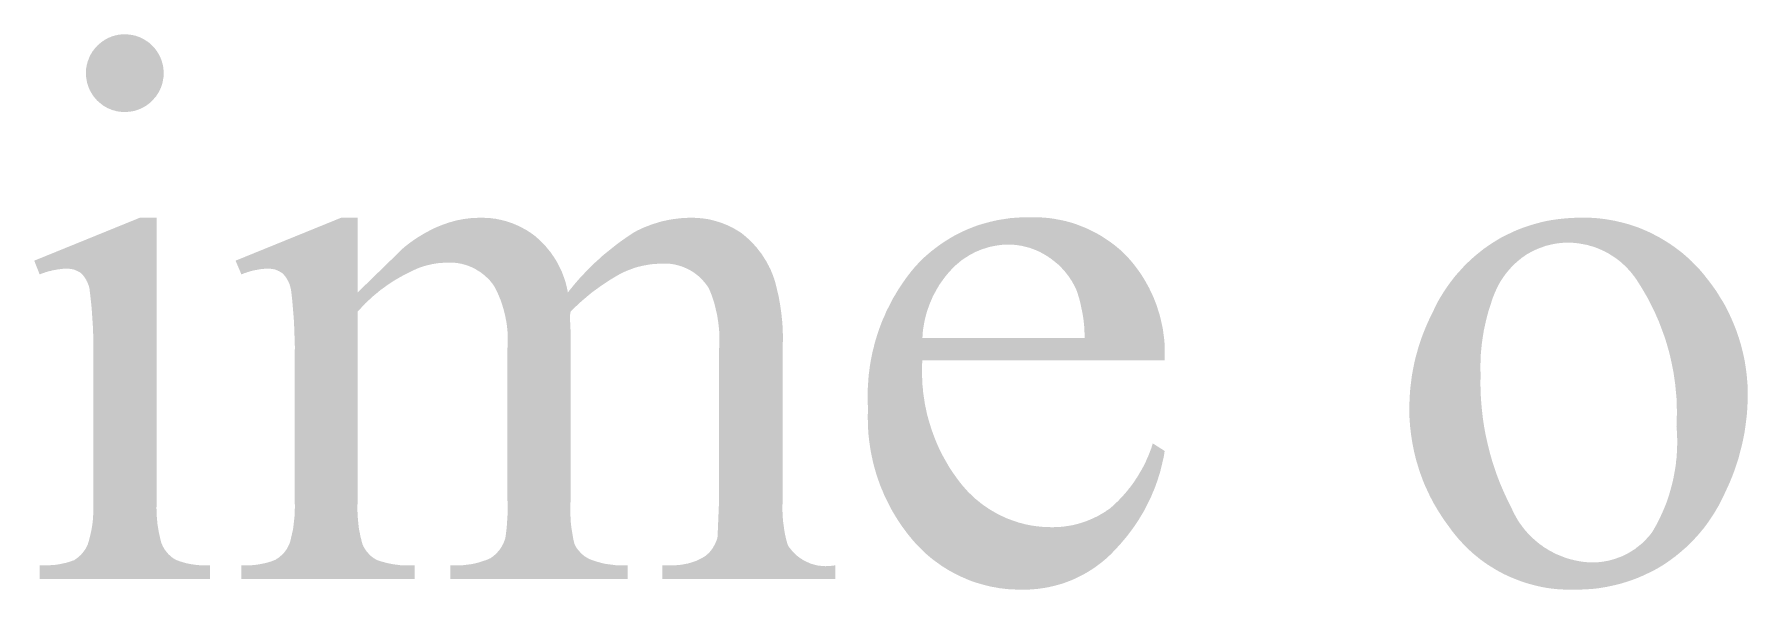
# Model space of a CAD drawing. Header units: millimetres. Extents: x 1235 to 1439, y 1033 to 1126.
# Drawn here: x 1293.09 to 1304.18, y 1052.91 to 1056.5 of the extents above; entities that cross this region are included whole.
import ezdxf

# ---------------------------------------------------------------- set-up
doc = ezdxf.new("R2010")
doc.units = ezdxf.units.MM
doc.layers.add('默认', color=18, linetype='Continuous', true_color=0x000000)

msp = doc.modelspace()

# ---------------------------------------------------------------- hatches: boundary and pattern name
at = {"layer": '默认'}
for points in [[(1293.676, 1056.5), (1293.682, 1056.5), (1293.688, 1056.499), (1293.693, 1056.499), (1293.699, 1056.498), (1293.705, 1056.498), (1293.711, 1056.497), (1293.716, 1056.496), (1293.722, 1056.495), (1293.728, 1056.494), (1293.734, 1056.493), (1293.74, 1056.491), (1293.746, 1056.49), (1293.751, 1056.488), (1293.757, 1056.486), (1293.763, 1056.484), (1293.769, 1056.482), (1293.775, 1056.479), (1293.78, 1056.477), (1293.786, 1056.474), (1293.792, 1056.471), (1293.797, 1056.468), (1293.803, 1056.465), (1293.808, 1056.461), (1293.814, 1056.458), (1293.819, 1056.454), (1293.824, 1056.451), (1293.83, 1056.447), (1293.835, 1056.443), (1293.84, 1056.438), (1293.844, 1056.434), (1293.849, 1056.43), (1293.854, 1056.425), (1293.858, 1056.42), (1293.863, 1056.416), (1293.867, 1056.411), (1293.871, 1056.406), (1293.875, 1056.401), (1293.879, 1056.395), (1293.883, 1056.39), (1293.886, 1056.385), (1293.89, 1056.379), (1293.893, 1056.374), (1293.896, 1056.368), (1293.899, 1056.363), (1293.902, 1056.357), (1293.905, 1056.351), (1293.907, 1056.345), (1293.909, 1056.34), (1293.912, 1056.334), (1293.914, 1056.328), (1293.916, 1056.322), (1293.917, 1056.316), (1293.919, 1056.31), (1293.92, 1056.304), (1293.922, 1056.299), (1293.923, 1056.293), (1293.924, 1056.287), (1293.924, 1056.281), (1293.925, 1056.275), (1293.926, 1056.269), (1293.926, 1056.264), (1293.926, 1056.258), (1293.927, 1056.252), (1293.927, 1056.247), (1293.927, 1056.241), (1293.926, 1056.236), (1293.926, 1056.23), (1293.926, 1056.224), (1293.925, 1056.219), (1293.924, 1056.213), (1293.923, 1056.207), (1293.922, 1056.201), (1293.921, 1056.195), (1293.92, 1056.189), (1293.918, 1056.184), (1293.917, 1056.178), (1293.915, 1056.172), (1293.913, 1056.166), (1293.911, 1056.16), (1293.909, 1056.154), (1293.906, 1056.149), (1293.904, 1056.143), (1293.901, 1056.137), (1293.898, 1056.131), (1293.895, 1056.126), (1293.892, 1056.12), (1293.888, 1056.115), (1293.885, 1056.109), (1293.881, 1056.104), (1293.878, 1056.099), (1293.874, 1056.094), (1293.87, 1056.089), (1293.865, 1056.084), (1293.861, 1056.079), (1293.857, 1056.074), (1293.852, 1056.069), (1293.847, 1056.065), (1293.843, 1056.06), (1293.838, 1056.056), (1293.833, 1056.052), (1293.828, 1056.048), (1293.822, 1056.044), (1293.817, 1056.04), (1293.812, 1056.037), (1293.806, 1056.034), (1293.801, 1056.03), (1293.795, 1056.027), (1293.79, 1056.024), (1293.784, 1056.021), (1293.778, 1056.019), (1293.772, 1056.016), (1293.767, 1056.014), (1293.761, 1056.012), (1293.755, 1056.01), (1293.749, 1056.008), (1293.743, 1056.006), (1293.737, 1056.004), (1293.731, 1056.003), (1293.726, 1056.002), (1293.72, 1056.001), (1293.714, 1056), (1293.708, 1055.999), (1293.702, 1055.998), (1293.697, 1055.998), (1293.691, 1055.997), (1293.685, 1055.997), (1293.679, 1055.997), (1293.674, 1055.997), (1293.668, 1055.997), (1293.663, 1055.997), (1293.657, 1055.997), (1293.651, 1055.998), (1293.646, 1055.998), (1293.64, 1055.999), (1293.634, 1056), (1293.628, 1056.001), (1293.622, 1056.002), (1293.616, 1056.004), (1293.611, 1056.005), (1293.605, 1056.007), (1293.599, 1056.008), (1293.593, 1056.01), (1293.587, 1056.012), (1293.581, 1056.015), (1293.576, 1056.017), (1293.57, 1056.02), (1293.564, 1056.022), (1293.559, 1056.025), (1293.553, 1056.028), (1293.547, 1056.031), (1293.542, 1056.035), (1293.536, 1056.038), (1293.531, 1056.042), (1293.526, 1056.046), (1293.521, 1056.05), (1293.516, 1056.054), (1293.511, 1056.058), (1293.506, 1056.062), (1293.501, 1056.067), (1293.496, 1056.071), (1293.492, 1056.076), (1293.488, 1056.081), (1293.483, 1056.086), (1293.479, 1056.091), (1293.475, 1056.096), (1293.471, 1056.101), (1293.468, 1056.106), (1293.464, 1056.112), (1293.461, 1056.117), (1293.457, 1056.122), (1293.454, 1056.128), (1293.451, 1056.134), (1293.448, 1056.139), (1293.446, 1056.145), (1293.443, 1056.151), (1293.441, 1056.157), (1293.439, 1056.163), (1293.437, 1056.168), (1293.435, 1056.174), (1293.433, 1056.18), (1293.431, 1056.186), (1293.43, 1056.192), (1293.429, 1056.198), (1293.428, 1056.204), (1293.427, 1056.209), (1293.426, 1056.215), (1293.425, 1056.221), (1293.425, 1056.227), (1293.424, 1056.232), (1293.424, 1056.238), (1293.424, 1056.244), (1293.424, 1056.249), (1293.424, 1056.255), (1293.424, 1056.261), (1293.424, 1056.266), (1293.425, 1056.272), (1293.425, 1056.278), (1293.426, 1056.283), (1293.427, 1056.289), (1293.428, 1056.295), (1293.429, 1056.301), (1293.431, 1056.307), (1293.432, 1056.313), (1293.434, 1056.319), (1293.435, 1056.324), (1293.437, 1056.33), (1293.44, 1056.336), (1293.442, 1056.342), (1293.444, 1056.348), (1293.447, 1056.353), (1293.449, 1056.359), (1293.452, 1056.365), (1293.455, 1056.37), (1293.459, 1056.376), (1293.462, 1056.381), (1293.465, 1056.387), (1293.469, 1056.392), (1293.473, 1056.397), (1293.477, 1056.403), (1293.481, 1056.408), (1293.485, 1056.413), (1293.489, 1056.417), (1293.494, 1056.422), (1293.498, 1056.427), (1293.503, 1056.431), (1293.508, 1056.436), (1293.513, 1056.44), (1293.518, 1056.444), (1293.523, 1056.448), (1293.528, 1056.452), (1293.533, 1056.456), (1293.539, 1056.459), (1293.544, 1056.463), (1293.55, 1056.466), (1293.555, 1056.469), (1293.561, 1056.472), (1293.566, 1056.475), (1293.572, 1056.478), (1293.578, 1056.48), (1293.584, 1056.482), (1293.59, 1056.485), (1293.595, 1056.487), (1293.601, 1056.489), (1293.607, 1056.49), (1293.613, 1056.492), (1293.619, 1056.493), (1293.625, 1056.495), (1293.631, 1056.496), (1293.636, 1056.497), (1293.642, 1056.497), (1293.648, 1056.498), (1293.654, 1056.499), (1293.66, 1056.499), (1293.665, 1056.499), (1293.671, 1056.5)], [(1293.882, 1055.313), (1293.882, 1053.489), (1293.881, 1053.471), (1293.881, 1053.453), (1293.88, 1053.435), (1293.881, 1053.417), (1293.881, 1053.4), (1293.882, 1053.382), (1293.884, 1053.364), (1293.885, 1053.346), (1293.887, 1053.328), (1293.89, 1053.31), (1293.893, 1053.292), (1293.896, 1053.275), (1293.9, 1053.257), (1293.904, 1053.24), (1293.908, 1053.222), (1293.913, 1053.205), (1293.915, 1053.201), (1293.917, 1053.197), (1293.918, 1053.193), (1293.92, 1053.189), (1293.922, 1053.185), (1293.925, 1053.182), (1293.927, 1053.178), (1293.929, 1053.174), (1293.931, 1053.17), (1293.934, 1053.166), (1293.936, 1053.163), (1293.939, 1053.159), (1293.942, 1053.155), (1293.944, 1053.152), (1293.947, 1053.148), (1293.95, 1053.145), (1293.953, 1053.142), (1293.956, 1053.138), (1293.959, 1053.135), (1293.962, 1053.132), (1293.966, 1053.129), (1293.969, 1053.126), (1293.972, 1053.123), (1293.976, 1053.12), (1293.979, 1053.117), (1293.983, 1053.115), (1293.986, 1053.112), (1293.99, 1053.109), (1293.994, 1053.107), (1293.997, 1053.105), (1294.001, 1053.102), (1294.005, 1053.1), (1294.018, 1053.095), (1294.031, 1053.09), (1294.045, 1053.086), (1294.058, 1053.082), (1294.072, 1053.078), (1294.086, 1053.075), (1294.1, 1053.072), (1294.114, 1053.07), (1294.128, 1053.068), (1294.142, 1053.066), (1294.156, 1053.065), (1294.17, 1053.064), (1294.184, 1053.064), (1294.198, 1053.064), (1294.212, 1053.064), (1294.226, 1053.065), (1294.226, 1052.976), (1293.124, 1052.976), (1293.124, 1053.065), (1293.138, 1053.064), (1293.152, 1053.064), (1293.166, 1053.064), (1293.18, 1053.064), (1293.195, 1053.065), (1293.209, 1053.066), (1293.223, 1053.067), (1293.237, 1053.069), (1293.251, 1053.071), (1293.265, 1053.074), (1293.279, 1053.077), (1293.293, 1053.08), (1293.307, 1053.084), (1293.32, 1053.088), (1293.334, 1053.093), (1293.347, 1053.097), (1293.351, 1053.1), (1293.354, 1053.102), (1293.358, 1053.105), (1293.361, 1053.107), (1293.365, 1053.11), (1293.369, 1053.113), (1293.372, 1053.115), (1293.375, 1053.118), (1293.379, 1053.121), (1293.382, 1053.124), (1293.385, 1053.127), (1293.389, 1053.13), (1293.392, 1053.133), (1293.395, 1053.137), (1293.398, 1053.14), (1293.401, 1053.143), (1293.404, 1053.147), (1293.406, 1053.15), (1293.409, 1053.154), (1293.412, 1053.158), (1293.414, 1053.161), (1293.417, 1053.165), (1293.419, 1053.169), (1293.422, 1053.172), (1293.424, 1053.176), (1293.426, 1053.18), (1293.428, 1053.184), (1293.43, 1053.188), (1293.432, 1053.192), (1293.434, 1053.196), (1293.436, 1053.2), (1293.437, 1053.204), (1293.442, 1053.221), (1293.447, 1053.239), (1293.451, 1053.256), (1293.455, 1053.274), (1293.459, 1053.291), (1293.462, 1053.309), (1293.465, 1053.327), (1293.467, 1053.345), (1293.469, 1053.363), (1293.47, 1053.381), (1293.471, 1053.399), (1293.472, 1053.417), (1293.472, 1053.435), (1293.472, 1053.453), (1293.472, 1053.471), (1293.471, 1053.489), (1293.471, 1054.364), (1293.472, 1054.424), (1293.472, 1054.483), (1293.471, 1054.543), (1293.469, 1054.603), (1293.465, 1054.663), (1293.461, 1054.723), (1293.455, 1054.782), (1293.448, 1054.842), (1293.448, 1054.846), (1293.447, 1054.85), (1293.447, 1054.853), (1293.446, 1054.857), (1293.445, 1054.861), (1293.444, 1054.865), (1293.443, 1054.868), (1293.442, 1054.872), (1293.441, 1054.876), (1293.439, 1054.88), (1293.438, 1054.883), (1293.437, 1054.887), (1293.435, 1054.891), (1293.433, 1054.894), (1293.432, 1054.898), (1293.43, 1054.901), (1293.428, 1054.905), (1293.426, 1054.908), (1293.425, 1054.912), (1293.423, 1054.915), (1293.421, 1054.919), (1293.418, 1054.922), (1293.416, 1054.925), (1293.414, 1054.928), (1293.412, 1054.932), (1293.409, 1054.935), (1293.407, 1054.938), (1293.404, 1054.941), (1293.402, 1054.944), (1293.399, 1054.947), (1293.397, 1054.949), (1293.394, 1054.952), (1293.391, 1054.954), (1293.389, 1054.956), (1293.386, 1054.958), (1293.383, 1054.96), (1293.38, 1054.962), (1293.377, 1054.963), (1293.374, 1054.965), (1293.371, 1054.966), (1293.368, 1054.968), (1293.365, 1054.969), (1293.362, 1054.971), (1293.359, 1054.972), (1293.356, 1054.973), (1293.352, 1054.975), (1293.349, 1054.976), (1293.346, 1054.977), (1293.343, 1054.978), (1293.339, 1054.979), (1293.336, 1054.979), (1293.333, 1054.98), (1293.329, 1054.981), (1293.326, 1054.981), (1293.323, 1054.982), (1293.319, 1054.982), (1293.316, 1054.983), (1293.312, 1054.983), (1293.309, 1054.983), (1293.306, 1054.983), (1293.302, 1054.983), (1293.299, 1054.983), (1293.296, 1054.983), (1293.292, 1054.983), (1293.282, 1054.983), (1293.271, 1054.982), (1293.26, 1054.981), (1293.249, 1054.979), (1293.238, 1054.978), (1293.228, 1054.976), (1293.217, 1054.974), (1293.206, 1054.972), (1293.196, 1054.969), (1293.185, 1054.967), (1293.175, 1054.964), (1293.164, 1054.961), (1293.154, 1054.957), (1293.144, 1054.954), (1293.134, 1054.95), (1293.124, 1054.946), (1293.089, 1055.035), (1293.773, 1055.313)], [(1295.183, 1055.313), (1295.183, 1054.83), (1295.475, 1055.114), (1295.489, 1055.126), (1295.503, 1055.137), (1295.517, 1055.148), (1295.531, 1055.158), (1295.545, 1055.168), (1295.56, 1055.178), (1295.575, 1055.188), (1295.59, 1055.197), (1295.605, 1055.206), (1295.62, 1055.215), (1295.636, 1055.223), (1295.652, 1055.232), (1295.667, 1055.239), (1295.683, 1055.247), (1295.699, 1055.254), (1295.716, 1055.261), (1295.731, 1055.267), (1295.746, 1055.272), (1295.762, 1055.278), (1295.777, 1055.283), (1295.793, 1055.287), (1295.809, 1055.292), (1295.825, 1055.296), (1295.841, 1055.299), (1295.857, 1055.302), (1295.873, 1055.305), (1295.889, 1055.307), (1295.906, 1055.309), (1295.922, 1055.311), (1295.938, 1055.312), (1295.955, 1055.312), (1295.971, 1055.313), (1295.983, 1055.313), (1295.995, 1055.313), (1296.007, 1055.312), (1296.02, 1055.312), (1296.032, 1055.311), (1296.044, 1055.31), (1296.056, 1055.308), (1296.069, 1055.307), (1296.081, 1055.305), (1296.093, 1055.302), (1296.105, 1055.3), (1296.117, 1055.297), (1296.129, 1055.294), (1296.141, 1055.291), (1296.153, 1055.287), (1296.165, 1055.283), (1296.177, 1055.279), (1296.189, 1055.275), (1296.2, 1055.27), (1296.212, 1055.265), (1296.223, 1055.26), (1296.234, 1055.255), (1296.245, 1055.249), (1296.256, 1055.243), (1296.267, 1055.237), (1296.278, 1055.231), (1296.288, 1055.224), (1296.298, 1055.218), (1296.308, 1055.211), (1296.318, 1055.204), (1296.328, 1055.196), (1296.338, 1055.189), (1296.347, 1055.18), (1296.357, 1055.172), (1296.366, 1055.163), (1296.376, 1055.153), (1296.385, 1055.144), (1296.394, 1055.134), (1296.403, 1055.124), (1296.411, 1055.114), (1296.419, 1055.104), (1296.428, 1055.094), (1296.436, 1055.083), (1296.443, 1055.072), (1296.451, 1055.061), (1296.458, 1055.05), (1296.465, 1055.039), (1296.472, 1055.027), (1296.478, 1055.015), (1296.484, 1055.004), (1296.49, 1054.992), (1296.496, 1054.98), (1296.502, 1054.968), (1296.507, 1054.955), (1296.512, 1054.943), (1296.516, 1054.931), (1296.521, 1054.918), (1296.525, 1054.906), (1296.529, 1054.893), (1296.532, 1054.88), (1296.535, 1054.868), (1296.538, 1054.855), (1296.541, 1054.842), (1296.543, 1054.83), (1296.566, 1054.858), (1296.589, 1054.886), (1296.613, 1054.914), (1296.638, 1054.941), (1296.663, 1054.967), (1296.689, 1054.993), (1296.715, 1055.019), (1296.742, 1055.043), (1296.769, 1055.068), (1296.797, 1055.091), (1296.826, 1055.114), (1296.855, 1055.137), (1296.884, 1055.159), (1296.914, 1055.18), (1296.944, 1055.2), (1296.974, 1055.22), (1296.995, 1055.231), (1297.016, 1055.241), (1297.038, 1055.251), (1297.06, 1055.259), (1297.082, 1055.268), (1297.104, 1055.275), (1297.127, 1055.282), (1297.15, 1055.289), (1297.173, 1055.294), (1297.196, 1055.299), (1297.219, 1055.303), (1297.243, 1055.306), (1297.266, 1055.309), (1297.289, 1055.311), (1297.313, 1055.312), (1297.336, 1055.313), (1297.347, 1055.313), (1297.357, 1055.313), (1297.368, 1055.312), (1297.378, 1055.312), (1297.389, 1055.311), (1297.399, 1055.31), (1297.41, 1055.309), (1297.42, 1055.308), (1297.431, 1055.306), (1297.441, 1055.305), (1297.452, 1055.303), (1297.462, 1055.301), (1297.473, 1055.298), (1297.483, 1055.296), (1297.493, 1055.293), (1297.504, 1055.29), (1297.514, 1055.287), (1297.524, 1055.284), (1297.534, 1055.281), (1297.544, 1055.277), (1297.554, 1055.273), (1297.564, 1055.269), (1297.574, 1055.265), (1297.583, 1055.261), (1297.593, 1055.256), (1297.603, 1055.251), (1297.612, 1055.247), (1297.621, 1055.242), (1297.63, 1055.236), (1297.639, 1055.231), (1297.648, 1055.225), (1297.657, 1055.22), (1297.667, 1055.213), (1297.676, 1055.206), (1297.685, 1055.198), (1297.694, 1055.191), (1297.703, 1055.183), (1297.712, 1055.175), (1297.721, 1055.167), (1297.729, 1055.158), (1297.738, 1055.15), (1297.746, 1055.141), (1297.754, 1055.132), (1297.762, 1055.123), (1297.77, 1055.114), (1297.777, 1055.104), (1297.784, 1055.095), (1297.792, 1055.085), (1297.799, 1055.076), (1297.805, 1055.066), (1297.812, 1055.056), (1297.818, 1055.045), (1297.825, 1055.035), (1297.831, 1055.025), (1297.836, 1055.014), (1297.842, 1055.004), (1297.847, 1054.993), (1297.853, 1054.982), (1297.858, 1054.971), (1297.862, 1054.96), (1297.867, 1054.949), (1297.871, 1054.938), (1297.875, 1054.927), (1297.879, 1054.916), (1297.887, 1054.889), (1297.894, 1054.861), (1297.9, 1054.834), (1297.907, 1054.806), (1297.912, 1054.778), (1297.917, 1054.75), (1297.921, 1054.721), (1297.925, 1054.693), (1297.928, 1054.665), (1297.931, 1054.636), (1297.933, 1054.608), (1297.934, 1054.579), (1297.935, 1054.551), (1297.935, 1054.522), (1297.934, 1054.494), (1297.933, 1054.465), (1297.933, 1053.489), (1297.933, 1053.471), (1297.932, 1053.452), (1297.932, 1053.434), (1297.932, 1053.415), (1297.933, 1053.397), (1297.934, 1053.378), (1297.935, 1053.36), (1297.937, 1053.341), (1297.94, 1053.323), (1297.942, 1053.305), (1297.945, 1053.286), (1297.948, 1053.268), (1297.952, 1053.25), (1297.956, 1053.232), (1297.961, 1053.214), (1297.966, 1053.197), (1297.968, 1053.192), (1297.971, 1053.188), (1297.974, 1053.183), (1297.977, 1053.179), (1297.981, 1053.175), (1297.984, 1053.17), (1297.987, 1053.166), (1297.991, 1053.162), (1297.994, 1053.158), (1297.998, 1053.154), (1298.002, 1053.149), (1298.006, 1053.145), (1298.01, 1053.142), (1298.014, 1053.138), (1298.018, 1053.134), (1298.022, 1053.13), (1298.026, 1053.126), (1298.031, 1053.123), (1298.035, 1053.119), (1298.04, 1053.116), (1298.044, 1053.112), (1298.049, 1053.109), (1298.054, 1053.106), (1298.059, 1053.103), (1298.063, 1053.1), (1298.068, 1053.097), (1298.073, 1053.094), (1298.079, 1053.091), (1298.084, 1053.089), (1298.089, 1053.086), (1298.094, 1053.084), (1298.1, 1053.082), (1298.105, 1053.079), (1298.11, 1053.077), (1298.116, 1053.075), (1298.121, 1053.073), (1298.127, 1053.072), (1298.132, 1053.07), (1298.138, 1053.068), (1298.143, 1053.067), (1298.149, 1053.066), (1298.155, 1053.064), (1298.16, 1053.063), (1298.166, 1053.062), (1298.171, 1053.061), (1298.177, 1053.061), (1298.183, 1053.06), (1298.188, 1053.06), (1298.194, 1053.059), (1298.2, 1053.059), (1298.205, 1053.059), (1298.211, 1053.058), (1298.216, 1053.059), (1298.222, 1053.059), (1298.227, 1053.059), (1298.233, 1053.059), (1298.238, 1053.06), (1298.244, 1053.06), (1298.249, 1053.061), (1298.254, 1053.061), (1298.26, 1053.062), (1298.265, 1053.063), (1298.27, 1053.064), (1298.275, 1053.065), (1298.275, 1052.976), (1297.155, 1052.976), (1297.155, 1053.065), (1297.202, 1053.065), (1297.21, 1053.065), (1297.217, 1053.065), (1297.225, 1053.065), (1297.232, 1053.065), (1297.239, 1053.065), (1297.247, 1053.065), (1297.254, 1053.066), (1297.262, 1053.066), (1297.269, 1053.067), (1297.277, 1053.068), (1297.284, 1053.069), (1297.291, 1053.07), (1297.299, 1053.072), (1297.306, 1053.073), (1297.313, 1053.075), (1297.321, 1053.076), (1297.328, 1053.078), (1297.335, 1053.08), (1297.342, 1053.082), (1297.35, 1053.085), (1297.357, 1053.087), (1297.364, 1053.09), (1297.371, 1053.092), (1297.378, 1053.095), (1297.384, 1053.098), (1297.391, 1053.101), (1297.398, 1053.105), (1297.405, 1053.108), (1297.411, 1053.111), (1297.418, 1053.115), (1297.424, 1053.119), (1297.43, 1053.122), (1297.434, 1053.125), (1297.438, 1053.128), (1297.441, 1053.131), (1297.445, 1053.134), (1297.448, 1053.138), (1297.452, 1053.141), (1297.455, 1053.144), (1297.459, 1053.148), (1297.462, 1053.151), (1297.465, 1053.155), (1297.468, 1053.159), (1297.471, 1053.162), (1297.474, 1053.166), (1297.477, 1053.17), (1297.48, 1053.174), (1297.482, 1053.178), (1297.485, 1053.182), (1297.487, 1053.187), (1297.49, 1053.191), (1297.492, 1053.195), (1297.494, 1053.199), (1297.496, 1053.204), (1297.499, 1053.208), (1297.5, 1053.212), (1297.502, 1053.217), (1297.504, 1053.221), (1297.506, 1053.226), (1297.507, 1053.23), (1297.509, 1053.235), (1297.51, 1053.239), (1297.511, 1053.244), (1297.512, 1053.249), (1297.522, 1053.489), (1297.522, 1054.465), (1297.524, 1054.49), (1297.524, 1054.515), (1297.524, 1054.54), (1297.523, 1054.565), (1297.522, 1054.59), (1297.519, 1054.615), (1297.516, 1054.64), (1297.512, 1054.665), (1297.508, 1054.69), (1297.502, 1054.714), (1297.496, 1054.739), (1297.49, 1054.763), (1297.482, 1054.787), (1297.474, 1054.811), (1297.465, 1054.834), (1297.455, 1054.857), (1297.449, 1054.866), (1297.443, 1054.875), (1297.436, 1054.884), (1297.43, 1054.893), (1297.422, 1054.901), (1297.415, 1054.91), (1297.407, 1054.918), (1297.398, 1054.926), (1297.39, 1054.934), (1297.381, 1054.941), (1297.372, 1054.948), (1297.363, 1054.955), (1297.353, 1054.962), (1297.343, 1054.968), (1297.338, 1054.971), (1297.333, 1054.974), (1297.328, 1054.977), (1297.322, 1054.979), (1297.317, 1054.982), (1297.312, 1054.985), (1297.307, 1054.987), (1297.301, 1054.989), (1297.29, 1054.994), (1297.279, 1054.998), (1297.268, 1055.001), (1297.257, 1055.005), (1297.246, 1055.007), (1297.235, 1055.01), (1297.223, 1055.012), (1297.212, 1055.014), (1297.201, 1055.015), (1297.19, 1055.016), (1297.178, 1055.016), (1297.167, 1055.016), (1297.156, 1055.016), (1297.145, 1055.015), (1297.128, 1055.015), (1297.111, 1055.014), (1297.094, 1055.013), (1297.077, 1055.011), (1297.06, 1055.008), (1297.043, 1055.005), (1297.026, 1055.002), (1297.01, 1054.998), (1296.993, 1054.994), (1296.976, 1054.989), (1296.96, 1054.983), (1296.944, 1054.977), (1296.928, 1054.971), (1296.912, 1054.964), (1296.897, 1054.957), (1296.882, 1054.95), (1296.86, 1054.937), (1296.838, 1054.924), (1296.816, 1054.911), (1296.795, 1054.897), (1296.774, 1054.883), (1296.753, 1054.869), (1296.733, 1054.854), (1296.712, 1054.839), (1296.692, 1054.824), (1296.673, 1054.808), (1296.653, 1054.791), (1296.634, 1054.775), (1296.615, 1054.758), (1296.597, 1054.741), (1296.579, 1054.723), (1296.561, 1054.706), (1296.556, 1054.678), (1296.561, 1054.572), (1296.561, 1053.489), (1296.56, 1053.471), (1296.559, 1053.453), (1296.559, 1053.434), (1296.559, 1053.416), (1296.559, 1053.398), (1296.56, 1053.38), (1296.561, 1053.361), (1296.562, 1053.343), (1296.564, 1053.325), (1296.566, 1053.307), (1296.569, 1053.289), (1296.572, 1053.27), (1296.575, 1053.252), (1296.578, 1053.235), (1296.582, 1053.217), (1296.587, 1053.199), (1296.589, 1053.195), (1296.591, 1053.192), (1296.593, 1053.188), (1296.595, 1053.184), (1296.597, 1053.18), (1296.6, 1053.177), (1296.602, 1053.173), (1296.605, 1053.17), (1296.607, 1053.166), (1296.61, 1053.163), (1296.613, 1053.159), (1296.616, 1053.156), (1296.619, 1053.153), (1296.621, 1053.149), (1296.625, 1053.146), (1296.628, 1053.143), (1296.631, 1053.14), (1296.634, 1053.137), (1296.637, 1053.134), (1296.641, 1053.132), (1296.644, 1053.129), (1296.648, 1053.126), (1296.651, 1053.123), (1296.655, 1053.121), (1296.658, 1053.119), (1296.662, 1053.116), (1296.666, 1053.114), (1296.669, 1053.112), (1296.673, 1053.11), (1296.677, 1053.108), (1296.681, 1053.106), (1296.685, 1053.104), (1296.699, 1053.098), (1296.714, 1053.093), (1296.729, 1053.088), (1296.744, 1053.084), (1296.759, 1053.08), (1296.774, 1053.076), (1296.79, 1053.073), (1296.805, 1053.071), (1296.821, 1053.069), (1296.836, 1053.067), (1296.852, 1053.065), (1296.867, 1053.065), (1296.883, 1053.064), (1296.899, 1053.064), (1296.914, 1053.064), (1296.93, 1053.065), (1296.93, 1052.976), (1295.783, 1052.976), (1295.783, 1053.065), (1295.799, 1053.064), (1295.816, 1053.064), (1295.832, 1053.064), (1295.849, 1053.064), (1295.865, 1053.065), (1295.882, 1053.067), (1295.898, 1053.069), (1295.915, 1053.071), (1295.931, 1053.074), (1295.948, 1053.078), (1295.964, 1053.082), (1295.98, 1053.087), (1295.995, 1053.092), (1296.011, 1053.097), (1296.026, 1053.103), (1296.042, 1053.11), (1296.046, 1053.113), (1296.05, 1053.116), (1296.054, 1053.119), (1296.059, 1053.122), (1296.063, 1053.125), (1296.067, 1053.129), (1296.071, 1053.132), (1296.075, 1053.136), (1296.078, 1053.139), (1296.082, 1053.143), (1296.086, 1053.147), (1296.089, 1053.151), (1296.093, 1053.155), (1296.096, 1053.159), (1296.1, 1053.163), (1296.103, 1053.168), (1296.106, 1053.172), (1296.109, 1053.177), (1296.112, 1053.181), (1296.115, 1053.186), (1296.117, 1053.19), (1296.12, 1053.195), (1296.122, 1053.2), (1296.125, 1053.204), (1296.127, 1053.209), (1296.129, 1053.214), (1296.131, 1053.219), (1296.133, 1053.224), (1296.135, 1053.229), (1296.136, 1053.234), (1296.138, 1053.239), (1296.139, 1053.244), (1296.143, 1053.274), (1296.147, 1053.305), (1296.149, 1053.335), (1296.151, 1053.366), (1296.153, 1053.397), (1296.153, 1053.428), (1296.153, 1053.458), (1296.152, 1053.489), (1296.152, 1054.465), (1296.153, 1054.491), (1296.154, 1054.516), (1296.154, 1054.542), (1296.153, 1054.555), (1296.153, 1054.568), (1296.152, 1054.581), (1296.151, 1054.594), (1296.149, 1054.606), (1296.148, 1054.619), (1296.146, 1054.632), (1296.144, 1054.645), (1296.141, 1054.658), (1296.139, 1054.671), (1296.136, 1054.683), (1296.133, 1054.696), (1296.13, 1054.708), (1296.127, 1054.721), (1296.123, 1054.733), (1296.119, 1054.746), (1296.115, 1054.758), (1296.111, 1054.77), (1296.107, 1054.782), (1296.102, 1054.794), (1296.092, 1054.818), (1296.081, 1054.841), (1296.07, 1054.864), (1296.064, 1054.873), (1296.058, 1054.882), (1296.051, 1054.891), (1296.044, 1054.899), (1296.037, 1054.908), (1296.029, 1054.916), (1296.021, 1054.924), (1296.013, 1054.931), (1296.005, 1054.939), (1295.996, 1054.946), (1295.987, 1054.953), (1295.978, 1054.96), (1295.968, 1054.966), (1295.958, 1054.972), (1295.949, 1054.978), (1295.938, 1054.984), (1295.928, 1054.989), (1295.918, 1054.994), (1295.907, 1054.998), (1295.897, 1055.002), (1295.886, 1055.006), (1295.875, 1055.009), (1295.864, 1055.012), (1295.853, 1055.015), (1295.842, 1055.017), (1295.831, 1055.019), (1295.82, 1055.02), (1295.809, 1055.022), (1295.798, 1055.022), (1295.787, 1055.023), (1295.776, 1055.023), (1295.765, 1055.023), (1295.748, 1055.022), (1295.731, 1055.021), (1295.714, 1055.02), (1295.696, 1055.018), (1295.679, 1055.015), (1295.662, 1055.012), (1295.645, 1055.008), (1295.628, 1055.004), (1295.611, 1054.999), (1295.595, 1054.994), (1295.578, 1054.988), (1295.562, 1054.981), (1295.546, 1054.974), (1295.531, 1054.967), (1295.515, 1054.959), (1295.5, 1054.951), (1295.478, 1054.94), (1295.456, 1054.928), (1295.434, 1054.915), (1295.412, 1054.902), (1295.391, 1054.888), (1295.37, 1054.874), (1295.35, 1054.859), (1295.329, 1054.844), (1295.31, 1054.828), (1295.29, 1054.812), (1295.271, 1054.795), (1295.253, 1054.778), (1295.234, 1054.761), (1295.217, 1054.743), (1295.2, 1054.724), (1295.183, 1054.706), (1295.183, 1053.489), (1295.182, 1053.471), (1295.181, 1053.453), (1295.181, 1053.434), (1295.181, 1053.416), (1295.182, 1053.398), (1295.183, 1053.379), (1295.184, 1053.361), (1295.186, 1053.343), (1295.188, 1053.324), (1295.19, 1053.306), (1295.193, 1053.288), (1295.197, 1053.27), (1295.2, 1053.252), (1295.205, 1053.234), (1295.209, 1053.217), (1295.214, 1053.199), (1295.216, 1053.195), (1295.218, 1053.191), (1295.219, 1053.188), (1295.221, 1053.184), (1295.224, 1053.18), (1295.226, 1053.176), (1295.228, 1053.173), (1295.23, 1053.169), (1295.233, 1053.165), (1295.235, 1053.162), (1295.238, 1053.158), (1295.24, 1053.155), (1295.243, 1053.151), (1295.246, 1053.148), (1295.249, 1053.145), (1295.252, 1053.141), (1295.255, 1053.138), (1295.258, 1053.135), (1295.261, 1053.132), (1295.264, 1053.129), (1295.267, 1053.126), (1295.27, 1053.123), (1295.274, 1053.12), (1295.277, 1053.118), (1295.28, 1053.115), (1295.284, 1053.113), (1295.287, 1053.11), (1295.291, 1053.108), (1295.295, 1053.105), (1295.298, 1053.103), (1295.302, 1053.101), (1295.306, 1053.099), (1295.32, 1053.094), (1295.335, 1053.089), (1295.35, 1053.085), (1295.365, 1053.081), (1295.381, 1053.077), (1295.396, 1053.074), (1295.412, 1053.071), (1295.427, 1053.069), (1295.443, 1053.067), (1295.458, 1053.065), (1295.474, 1053.064), (1295.49, 1053.064), (1295.505, 1053.064), (1295.521, 1053.064), (1295.537, 1053.064), (1295.552, 1053.065), (1295.552, 1052.976), (1294.43, 1052.976), (1294.43, 1053.065), (1294.443, 1053.065), (1294.457, 1053.064), (1294.471, 1053.064), (1294.485, 1053.064), (1294.499, 1053.065), (1294.513, 1053.066), (1294.527, 1053.068), (1294.541, 1053.07), (1294.554, 1053.072), (1294.568, 1053.075), (1294.582, 1053.078), (1294.595, 1053.081), (1294.608, 1053.085), (1294.622, 1053.089), (1294.635, 1053.094), (1294.648, 1053.099), (1294.652, 1053.101), (1294.655, 1053.103), (1294.659, 1053.106), (1294.663, 1053.108), (1294.667, 1053.111), (1294.67, 1053.113), (1294.674, 1053.116), (1294.678, 1053.119), (1294.681, 1053.122), (1294.684, 1053.125), (1294.688, 1053.128), (1294.691, 1053.131), (1294.694, 1053.134), (1294.698, 1053.137), (1294.701, 1053.141), (1294.704, 1053.144), (1294.707, 1053.147), (1294.71, 1053.151), (1294.713, 1053.155), (1294.715, 1053.158), (1294.718, 1053.162), (1294.721, 1053.166), (1294.723, 1053.169), (1294.726, 1053.173), (1294.728, 1053.177), (1294.73, 1053.181), (1294.732, 1053.185), (1294.734, 1053.189), (1294.736, 1053.193), (1294.738, 1053.197), (1294.74, 1053.201), (1294.742, 1053.205), (1294.747, 1053.222), (1294.751, 1053.24), (1294.755, 1053.257), (1294.759, 1053.275), (1294.763, 1053.292), (1294.766, 1053.31), (1294.768, 1053.328), (1294.77, 1053.346), (1294.772, 1053.364), (1294.774, 1053.382), (1294.775, 1053.399), (1294.775, 1053.417), (1294.776, 1053.435), (1294.776, 1053.453), (1294.775, 1053.471), (1294.774, 1053.489), (1294.774, 1054.356), (1294.775, 1054.417), (1294.776, 1054.477), (1294.774, 1054.538), (1294.772, 1054.598), (1294.769, 1054.659), (1294.764, 1054.719), (1294.759, 1054.779), (1294.752, 1054.839), (1294.751, 1054.843), (1294.751, 1054.847), (1294.75, 1054.851), (1294.749, 1054.855), (1294.748, 1054.859), (1294.747, 1054.863), (1294.746, 1054.867), (1294.745, 1054.87), (1294.744, 1054.874), (1294.743, 1054.878), (1294.742, 1054.882), (1294.74, 1054.886), (1294.739, 1054.889), (1294.737, 1054.893), (1294.735, 1054.897), (1294.734, 1054.9), (1294.732, 1054.904), (1294.73, 1054.907), (1294.728, 1054.911), (1294.726, 1054.914), (1294.724, 1054.918), (1294.722, 1054.921), (1294.72, 1054.925), (1294.717, 1054.928), (1294.715, 1054.931), (1294.713, 1054.934), (1294.71, 1054.937), (1294.708, 1054.94), (1294.705, 1054.944), (1294.703, 1054.946), (1294.7, 1054.949), (1294.697, 1054.952), (1294.695, 1054.954), (1294.692, 1054.956), (1294.689, 1054.958), (1294.686, 1054.96), (1294.683, 1054.962), (1294.68, 1054.963), (1294.678, 1054.965), (1294.675, 1054.966), (1294.671, 1054.968), (1294.668, 1054.969), (1294.665, 1054.971), (1294.662, 1054.972), (1294.659, 1054.973), (1294.656, 1054.975), (1294.653, 1054.976), (1294.649, 1054.977), (1294.646, 1054.978), (1294.643, 1054.979), (1294.639, 1054.979), (1294.636, 1054.98), (1294.633, 1054.981), (1294.629, 1054.981), (1294.626, 1054.982), (1294.623, 1054.982), (1294.619, 1054.983), (1294.616, 1054.983), (1294.612, 1054.983), (1294.609, 1054.983), (1294.606, 1054.983), (1294.602, 1054.983), (1294.599, 1054.983), (1294.596, 1054.983), (1294.585, 1054.983), (1294.574, 1054.982), (1294.564, 1054.981), (1294.553, 1054.98), (1294.543, 1054.978), (1294.532, 1054.976), (1294.521, 1054.974), (1294.511, 1054.972), (1294.501, 1054.97), (1294.49, 1054.967), (1294.48, 1054.964), (1294.47, 1054.961), (1294.46, 1054.957), (1294.449, 1054.954), (1294.44, 1054.95), (1294.43, 1054.946), (1294.392, 1055.035), (1295.076, 1055.313)]]:
    msp.add_hatch(color=256, dxfattribs=at).paths.add_polyline_path(points, flags=0)
h = msp.add_hatch(color=256, dxfattribs=at)
h.paths.add_polyline_path([(1300.406, 1053.804), (1300.403, 1053.782), (1300.399, 1053.761), (1300.394, 1053.74), (1300.389, 1053.719), (1300.384, 1053.698), (1300.379, 1053.677), (1300.373, 1053.656), (1300.366, 1053.635), (1300.36, 1053.614), (1300.352, 1053.593), (1300.345, 1053.573), (1300.337, 1053.552), (1300.328, 1053.532), (1300.32, 1053.512), (1300.311, 1053.492), (1300.301, 1053.472), (1300.291, 1053.452), (1300.281, 1053.433), (1300.271, 1053.414), (1300.26, 1053.395), (1300.248, 1053.376), (1300.237, 1053.357), (1300.225, 1053.339), (1300.213, 1053.321), (1300.2, 1053.303), (1300.187, 1053.285), (1300.174, 1053.268), (1300.161, 1053.251), (1300.147, 1053.234), (1300.133, 1053.218), (1300.119, 1053.201), (1300.104, 1053.185), (1300.09, 1053.169), (1300.075, 1053.154), (1300.06, 1053.138), (1300.044, 1053.123), (1300.028, 1053.108), (1300.011, 1053.094), (1299.994, 1053.08), (1299.976, 1053.067), (1299.958, 1053.053), (1299.94, 1053.041), (1299.921, 1053.029), (1299.902, 1053.017), (1299.882, 1053.006), (1299.862, 1052.996), (1299.842, 1052.986), (1299.822, 1052.976), (1299.801, 1052.967), (1299.78, 1052.959), (1299.759, 1052.951), (1299.738, 1052.944), (1299.716, 1052.938), (1299.695, 1052.932), (1299.673, 1052.927), (1299.651, 1052.922), (1299.629, 1052.918), (1299.607, 1052.915), (1299.586, 1052.912), (1299.564, 1052.91), (1299.542, 1052.908), (1299.52, 1052.907), (1299.499, 1052.907), (1299.453, 1052.907), (1299.429, 1052.908), (1299.404, 1052.909), (1299.38, 1052.911), (1299.356, 1052.914), (1299.331, 1052.917), (1299.307, 1052.922), (1299.282, 1052.926), (1299.258, 1052.932), (1299.234, 1052.938), (1299.21, 1052.945), (1299.186, 1052.952), (1299.162, 1052.96), (1299.138, 1052.969), (1299.115, 1052.979), (1299.092, 1052.989), (1299.069, 1053), (1299.047, 1053.011), (1299.025, 1053.023), (1299.003, 1053.035), (1298.981, 1053.049), (1298.96, 1053.062), (1298.94, 1053.077), (1298.92, 1053.091), (1298.9, 1053.106), (1298.881, 1053.122), (1298.862, 1053.138), (1298.844, 1053.155), (1298.827, 1053.172), (1298.81, 1053.189), (1298.793, 1053.207), (1298.777, 1053.225), (1298.759, 1053.247), (1298.741, 1053.269), (1298.724, 1053.292), (1298.707, 1053.315), (1298.691, 1053.339), (1298.675, 1053.363), (1298.66, 1053.387), (1298.645, 1053.412), (1298.631, 1053.438), (1298.618, 1053.464), (1298.605, 1053.49), (1298.592, 1053.516), (1298.581, 1053.543), (1298.569, 1053.57), (1298.559, 1053.598), (1298.549, 1053.625), (1298.54, 1053.653), (1298.532, 1053.681), (1298.524, 1053.709), (1298.517, 1053.738), (1298.511, 1053.766), (1298.505, 1053.795), (1298.5, 1053.824), (1298.496, 1053.852), (1298.492, 1053.881), (1298.489, 1053.91), (1298.487, 1053.939), (1298.485, 1053.967), (1298.485, 1053.996), (1298.484, 1054.024), (1298.485, 1054.053), (1298.486, 1054.081), (1298.484, 1054.111), (1298.484, 1054.141), (1298.484, 1054.171), (1298.484, 1054.202), (1298.486, 1054.232), (1298.488, 1054.262), (1298.49, 1054.293), (1298.494, 1054.323), (1298.498, 1054.354), (1298.503, 1054.384), (1298.509, 1054.414), (1298.515, 1054.445), (1298.523, 1054.475), (1298.53, 1054.505), (1298.539, 1054.534), (1298.548, 1054.564), (1298.558, 1054.593), (1298.569, 1054.622), (1298.58, 1054.651), (1298.593, 1054.679), (1298.605, 1054.708), (1298.619, 1054.735), (1298.633, 1054.763), (1298.647, 1054.79), (1298.663, 1054.816), (1298.678, 1054.842), (1298.695, 1054.868), (1298.712, 1054.893), (1298.729, 1054.918), (1298.747, 1054.942), (1298.766, 1054.966), (1298.785, 1054.989), (1298.802, 1055.008), (1298.82, 1055.027), (1298.838, 1055.045), (1298.857, 1055.063), (1298.877, 1055.08), (1298.897, 1055.097), (1298.918, 1055.113), (1298.939, 1055.129), (1298.96, 1055.144), (1298.982, 1055.159), (1299.005, 1055.173), (1299.028, 1055.187), (1299.051, 1055.2), (1299.075, 1055.212), (1299.099, 1055.224), (1299.123, 1055.235), (1299.148, 1055.245), (1299.173, 1055.255), (1299.198, 1055.264), (1299.224, 1055.272), (1299.249, 1055.279), (1299.275, 1055.286), (1299.301, 1055.292), (1299.327, 1055.298), (1299.353, 1055.302), (1299.379, 1055.306), (1299.405, 1055.31), (1299.431, 1055.312), (1299.457, 1055.314), (1299.483, 1055.315), (1299.508, 1055.315), (1299.534, 1055.315), (1299.555, 1055.316), (1299.577, 1055.316), (1299.598, 1055.315), (1299.619, 1055.314), (1299.641, 1055.312), (1299.662, 1055.31), (1299.684, 1055.307), (1299.705, 1055.303), (1299.727, 1055.299), (1299.748, 1055.295), (1299.769, 1055.29), (1299.791, 1055.284), (1299.812, 1055.278), (1299.833, 1055.271), (1299.853, 1055.263), (1299.874, 1055.255), (1299.894, 1055.247), (1299.914, 1055.238), (1299.934, 1055.228), (1299.954, 1055.218), (1299.973, 1055.208), (1299.992, 1055.197), (1300.011, 1055.185), (1300.029, 1055.173), (1300.047, 1055.161), (1300.065, 1055.148), (1300.082, 1055.135), (1300.098, 1055.122), (1300.115, 1055.108), (1300.131, 1055.093), (1300.146, 1055.079), (1300.161, 1055.064), (1300.176, 1055.047), (1300.191, 1055.03), (1300.205, 1055.013), (1300.219, 1054.995), (1300.233, 1054.976), (1300.246, 1054.958), (1300.259, 1054.938), (1300.271, 1054.919), (1300.283, 1054.899), (1300.294, 1054.879), (1300.305, 1054.859), (1300.315, 1054.838), (1300.325, 1054.817), (1300.335, 1054.795), (1300.343, 1054.774), (1300.352, 1054.752), (1300.359, 1054.73), (1300.366, 1054.708), (1300.373, 1054.686), (1300.379, 1054.663), (1300.384, 1054.641), (1300.389, 1054.618), (1300.394, 1054.595), (1300.397, 1054.572), (1300.4, 1054.55), (1300.403, 1054.527), (1300.405, 1054.504), (1300.406, 1054.481), (1300.407, 1054.459), (1300.407, 1054.436), (1300.407, 1054.413), (1300.406, 1054.391), (1298.838, 1054.391), (1298.836, 1054.365), (1298.836, 1054.339), (1298.835, 1054.313), (1298.836, 1054.286), (1298.837, 1054.26), (1298.838, 1054.234), (1298.841, 1054.207), (1298.843, 1054.181), (1298.847, 1054.155), (1298.851, 1054.128), (1298.855, 1054.102), (1298.861, 1054.076), (1298.866, 1054.049), (1298.873, 1054.023), (1298.88, 1053.998), (1298.888, 1053.972), (1298.896, 1053.946), (1298.905, 1053.921), (1298.914, 1053.896), (1298.924, 1053.871), (1298.934, 1053.847), (1298.945, 1053.822), (1298.957, 1053.798), (1298.969, 1053.774), (1298.982, 1053.751), (1298.995, 1053.728), (1299.008, 1053.705), (1299.022, 1053.683), (1299.037, 1053.661), (1299.052, 1053.64), (1299.067, 1053.619), (1299.083, 1053.598), (1299.096, 1053.582), (1299.109, 1053.567), (1299.123, 1053.551), (1299.137, 1053.536), (1299.152, 1053.522), (1299.167, 1053.507), (1299.183, 1053.493), (1299.199, 1053.48), (1299.215, 1053.467), (1299.232, 1053.454), (1299.25, 1053.442), (1299.267, 1053.43), (1299.285, 1053.419), (1299.304, 1053.408), (1299.322, 1053.398), (1299.341, 1053.388), (1299.361, 1053.379), (1299.38, 1053.37), (1299.4, 1053.362), (1299.42, 1053.355), (1299.44, 1053.348), (1299.46, 1053.341), (1299.481, 1053.336), (1299.501, 1053.33), (1299.522, 1053.326), (1299.542, 1053.322), (1299.563, 1053.319), (1299.584, 1053.316), (1299.604, 1053.314), (1299.625, 1053.312), (1299.645, 1053.311), (1299.665, 1053.311), (1299.678, 1053.31), (1299.691, 1053.311), (1299.704, 1053.311), (1299.717, 1053.312), (1299.729, 1053.312), (1299.742, 1053.314), (1299.755, 1053.315), (1299.768, 1053.317), (1299.781, 1053.319), (1299.794, 1053.321), (1299.806, 1053.323), (1299.819, 1053.326), (1299.832, 1053.329), (1299.844, 1053.332), (1299.857, 1053.336), (1299.869, 1053.34), (1299.882, 1053.344), (1299.894, 1053.348), (1299.906, 1053.353), (1299.919, 1053.358), (1299.931, 1053.363), (1299.942, 1053.368), (1299.954, 1053.374), (1299.966, 1053.379), (1299.977, 1053.385), (1299.989, 1053.392), (1300, 1053.398), (1300.011, 1053.405), (1300.022, 1053.411), (1300.032, 1053.419), (1300.043, 1053.426), (1300.053, 1053.433), (1300.077, 1053.454), (1300.088, 1053.465), (1300.1, 1053.476), (1300.111, 1053.487), (1300.122, 1053.499), (1300.133, 1053.51), (1300.143, 1053.522), (1300.154, 1053.534), (1300.164, 1053.546), (1300.174, 1053.559), (1300.184, 1053.571), (1300.194, 1053.584), (1300.203, 1053.597), (1300.212, 1053.61), (1300.221, 1053.624), (1300.23, 1053.637), (1300.238, 1053.651), (1300.246, 1053.665), (1300.254, 1053.678), (1300.262, 1053.692), (1300.27, 1053.707), (1300.277, 1053.721), (1300.284, 1053.735), (1300.29, 1053.75), (1300.297, 1053.764), (1300.303, 1053.779), (1300.309, 1053.794), (1300.314, 1053.808), (1300.32, 1053.823), (1300.329, 1053.853)], flags=0)
h.paths.add_polyline_path([(1299.888, 1054.535), (1299.888, 1054.554), (1299.887, 1054.574), (1299.886, 1054.593), (1299.885, 1054.613), (1299.883, 1054.632), (1299.881, 1054.652), (1299.878, 1054.671), (1299.875, 1054.69), (1299.871, 1054.71), (1299.867, 1054.729), (1299.863, 1054.748), (1299.859, 1054.767), (1299.854, 1054.786), (1299.848, 1054.805), (1299.843, 1054.823), (1299.836, 1054.842), (1299.833, 1054.85), (1299.829, 1054.858), (1299.825, 1054.866), (1299.821, 1054.874), (1299.817, 1054.882), (1299.812, 1054.89), (1299.808, 1054.898), (1299.803, 1054.906), (1299.798, 1054.913), (1299.793, 1054.921), (1299.788, 1054.929), (1299.783, 1054.936), (1299.777, 1054.943), (1299.772, 1054.95), (1299.766, 1054.958), (1299.76, 1054.965), (1299.754, 1054.972), (1299.748, 1054.978), (1299.742, 1054.985), (1299.736, 1054.992), (1299.729, 1054.998), (1299.723, 1055.004), (1299.716, 1055.011), (1299.709, 1055.017), (1299.702, 1055.022), (1299.695, 1055.028), (1299.688, 1055.034), (1299.681, 1055.039), (1299.674, 1055.045), (1299.667, 1055.05), (1299.659, 1055.055), (1299.645, 1055.065), (1299.638, 1055.069), (1299.63, 1055.073), (1299.623, 1055.078), (1299.616, 1055.082), (1299.608, 1055.086), (1299.601, 1055.09), (1299.593, 1055.094), (1299.585, 1055.097), (1299.578, 1055.101), (1299.57, 1055.104), (1299.562, 1055.107), (1299.554, 1055.11), (1299.546, 1055.113), (1299.538, 1055.116), (1299.529, 1055.119), (1299.521, 1055.121), (1299.513, 1055.123), (1299.505, 1055.125), (1299.496, 1055.127), (1299.488, 1055.129), (1299.48, 1055.131), (1299.471, 1055.132), (1299.463, 1055.134), (1299.454, 1055.135), (1299.446, 1055.136), (1299.437, 1055.137), (1299.429, 1055.138), (1299.421, 1055.138), (1299.412, 1055.139), (1299.404, 1055.139), (1299.395, 1055.139), (1299.383, 1055.139), (1299.37, 1055.138), (1299.357, 1055.138), (1299.345, 1055.136), (1299.332, 1055.135), (1299.319, 1055.133), (1299.307, 1055.131), (1299.294, 1055.128), (1299.281, 1055.126), (1299.269, 1055.123), (1299.256, 1055.119), (1299.244, 1055.115), (1299.231, 1055.111), (1299.219, 1055.107), (1299.207, 1055.102), (1299.195, 1055.097), (1299.183, 1055.092), (1299.171, 1055.086), (1299.16, 1055.08), (1299.148, 1055.074), (1299.137, 1055.067), (1299.126, 1055.06), (1299.115, 1055.053), (1299.104, 1055.046), (1299.094, 1055.039), (1299.084, 1055.031), (1299.074, 1055.023), (1299.064, 1055.014), (1299.054, 1055.006), (1299.045, 1054.997), (1299.036, 1054.988), (1299.027, 1054.979), (1299.017, 1054.968), (1299.007, 1054.957), (1298.997, 1054.945), (1298.987, 1054.933), (1298.978, 1054.921), (1298.969, 1054.909), (1298.96, 1054.896), (1298.951, 1054.884), (1298.943, 1054.871), (1298.935, 1054.857), (1298.927, 1054.844), (1298.92, 1054.83), (1298.912, 1054.816), (1298.905, 1054.803), (1298.899, 1054.788), (1298.893, 1054.774), (1298.887, 1054.76), (1298.881, 1054.745), (1298.876, 1054.73), (1298.871, 1054.716), (1298.866, 1054.701), (1298.862, 1054.686), (1298.858, 1054.671), (1298.854, 1054.656), (1298.851, 1054.641), (1298.848, 1054.626), (1298.846, 1054.61), (1298.843, 1054.595), (1298.841, 1054.58), (1298.84, 1054.565), (1298.839, 1054.55), (1298.838, 1054.535)], flags=0)
h = msp.add_hatch(color=256, dxfattribs=at)
h.paths.add_polyline_path([(1303.087, 1055.313), (1303.116, 1055.313), (1303.145, 1055.313), (1303.174, 1055.312), (1303.203, 1055.31), (1303.232, 1055.307), (1303.262, 1055.303), (1303.291, 1055.298), (1303.32, 1055.293), (1303.349, 1055.286), (1303.378, 1055.279), (1303.407, 1055.271), (1303.436, 1055.262), (1303.465, 1055.252), (1303.493, 1055.241), (1303.521, 1055.229), (1303.548, 1055.217), (1303.575, 1055.203), (1303.602, 1055.189), (1303.628, 1055.174), (1303.654, 1055.158), (1303.679, 1055.142), (1303.704, 1055.125), (1303.728, 1055.107), (1303.752, 1055.089), (1303.775, 1055.069), (1303.797, 1055.05), (1303.818, 1055.03), (1303.839, 1055.009), (1303.859, 1054.988), (1303.879, 1054.966), (1303.897, 1054.944), (1303.915, 1054.921), (1303.931, 1054.901), (1303.946, 1054.881), (1303.961, 1054.86), (1303.976, 1054.839), (1303.99, 1054.817), (1304.003, 1054.795), (1304.017, 1054.773), (1304.03, 1054.751), (1304.042, 1054.728), (1304.054, 1054.705), (1304.065, 1054.681), (1304.076, 1054.657), (1304.086, 1054.634), (1304.096, 1054.609), (1304.106, 1054.585), (1304.114, 1054.56), (1304.123, 1054.535), (1304.13, 1054.51), (1304.138, 1054.485), (1304.144, 1054.46), (1304.15, 1054.435), (1304.156, 1054.409), (1304.161, 1054.384), (1304.165, 1054.358), (1304.169, 1054.332), (1304.172, 1054.307), (1304.175, 1054.281), (1304.177, 1054.255), (1304.179, 1054.23), (1304.18, 1054.204), (1304.18, 1054.179), (1304.18, 1054.153), (1304.179, 1054.113), (1304.177, 1054.074), (1304.174, 1054.034), (1304.169, 1053.994), (1304.164, 1053.955), (1304.158, 1053.915), (1304.15, 1053.876), (1304.141, 1053.836), (1304.131, 1053.798), (1304.121, 1053.759), (1304.109, 1053.721), (1304.096, 1053.683), (1304.082, 1053.645), (1304.067, 1053.608), (1304.051, 1053.572), (1304.034, 1053.536), (1304.026, 1053.518), (1304.018, 1053.501), (1304.009, 1053.483), (1304, 1053.466), (1303.991, 1053.449), (1303.981, 1053.432), (1303.971, 1053.415), (1303.961, 1053.398), (1303.95, 1053.381), (1303.939, 1053.365), (1303.928, 1053.349), (1303.917, 1053.333), (1303.905, 1053.317), (1303.893, 1053.301), (1303.88, 1053.286), (1303.868, 1053.271), (1303.855, 1053.256), (1303.841, 1053.241), (1303.828, 1053.227), (1303.814, 1053.213), (1303.8, 1053.199), (1303.786, 1053.185), (1303.771, 1053.172), (1303.756, 1053.159), (1303.741, 1053.146), (1303.726, 1053.134), (1303.711, 1053.121), (1303.695, 1053.11), (1303.679, 1053.098), (1303.664, 1053.087), (1303.647, 1053.076), (1303.631, 1053.065), (1303.599, 1053.046), (1303.583, 1053.037), (1303.567, 1053.028), (1303.55, 1053.02), (1303.533, 1053.012), (1303.516, 1053.004), (1303.499, 1052.996), (1303.482, 1052.989), (1303.464, 1052.981), (1303.447, 1052.975), (1303.429, 1052.968), (1303.411, 1052.962), (1303.393, 1052.956), (1303.375, 1052.951), (1303.357, 1052.945), (1303.339, 1052.941), (1303.32, 1052.936), (1303.302, 1052.932), (1303.283, 1052.928), (1303.265, 1052.924), (1303.246, 1052.921), (1303.228, 1052.918), (1303.209, 1052.915), (1303.19, 1052.913), (1303.172, 1052.911), (1303.153, 1052.91), (1303.135, 1052.908), (1303.116, 1052.908), (1303.097, 1052.907), (1303.032, 1052.906), (1303.003, 1052.907), (1302.974, 1052.908), (1302.945, 1052.91), (1302.915, 1052.913), (1302.886, 1052.917), (1302.857, 1052.922), (1302.828, 1052.928), (1302.799, 1052.935), (1302.77, 1052.943), (1302.741, 1052.951), (1302.712, 1052.961), (1302.684, 1052.972), (1302.656, 1052.983), (1302.628, 1052.995), (1302.601, 1053.008), (1302.574, 1053.022), (1302.548, 1053.037), (1302.522, 1053.053), (1302.496, 1053.069), (1302.472, 1053.086), (1302.447, 1053.104), (1302.424, 1053.123), (1302.401, 1053.142), (1302.379, 1053.162), (1302.357, 1053.183), (1302.337, 1053.204), (1302.317, 1053.225), (1302.298, 1053.247), (1302.279, 1053.27), (1302.262, 1053.292), (1302.245, 1053.316), (1302.23, 1053.336), (1302.215, 1053.357), (1302.201, 1053.378), (1302.187, 1053.4), (1302.173, 1053.422), (1302.16, 1053.444), (1302.147, 1053.466), (1302.135, 1053.489), (1302.123, 1053.512), (1302.112, 1053.536), (1302.101, 1053.559), (1302.09, 1053.583), (1302.08, 1053.607), (1302.071, 1053.632), (1302.062, 1053.656), (1302.053, 1053.681), (1302.046, 1053.706), (1302.038, 1053.731), (1302.031, 1053.756), (1302.025, 1053.781), (1302.019, 1053.807), (1302.014, 1053.832), (1302.009, 1053.858), (1302.005, 1053.884), (1302.001, 1053.909), (1301.998, 1053.935), (1301.995, 1053.961), (1301.993, 1053.986), (1301.991, 1054.012), (1301.99, 1054.038), (1301.99, 1054.063), (1301.99, 1054.089), (1301.991, 1054.129), (1301.993, 1054.169), (1301.996, 1054.209), (1302.001, 1054.249), (1302.006, 1054.289), (1302.013, 1054.329), (1302.021, 1054.369), (1302.03, 1054.408), (1302.041, 1054.447), (1302.052, 1054.486), (1302.065, 1054.525), (1302.079, 1054.563), (1302.094, 1054.6), (1302.11, 1054.637), (1302.127, 1054.674), (1302.145, 1054.709), (1302.153, 1054.727), (1302.161, 1054.744), (1302.17, 1054.761), (1302.179, 1054.778), (1302.189, 1054.795), (1302.199, 1054.811), (1302.209, 1054.828), (1302.22, 1054.844), (1302.23, 1054.86), (1302.242, 1054.876), (1302.253, 1054.892), (1302.265, 1054.907), (1302.277, 1054.923), (1302.289, 1054.938), (1302.302, 1054.953), (1302.315, 1054.967), (1302.328, 1054.982), (1302.341, 1054.996), (1302.355, 1055.01), (1302.369, 1055.024), (1302.383, 1055.037), (1302.397, 1055.05), (1302.412, 1055.063), (1302.427, 1055.076), (1302.442, 1055.088), (1302.457, 1055.1), (1302.472, 1055.112), (1302.488, 1055.123), (1302.504, 1055.134), (1302.52, 1055.145), (1302.536, 1055.155), (1302.552, 1055.165), (1302.582, 1055.183), (1302.613, 1055.199), (1302.645, 1055.214), (1302.677, 1055.229), (1302.709, 1055.242), (1302.742, 1055.254), (1302.776, 1055.265), (1302.81, 1055.275), (1302.844, 1055.284), (1302.878, 1055.292), (1302.913, 1055.298), (1302.948, 1055.303), (1302.983, 1055.307), (1303.018, 1055.31), (1303.053, 1055.312)], flags=0)
h.paths.add_polyline_path([(1303.011, 1055.152), (1302.993, 1055.151), (1302.976, 1055.15), (1302.959, 1055.148), (1302.942, 1055.146), (1302.924, 1055.143), (1302.907, 1055.139), (1302.89, 1055.135), (1302.873, 1055.131), (1302.857, 1055.125), (1302.84, 1055.119), (1302.824, 1055.113), (1302.808, 1055.106), (1302.792, 1055.099), (1302.777, 1055.091), (1302.761, 1055.082), (1302.747, 1055.074), (1302.738, 1055.068), (1302.729, 1055.061), (1302.72, 1055.055), (1302.711, 1055.048), (1302.703, 1055.041), (1302.694, 1055.034), (1302.686, 1055.027), (1302.678, 1055.02), (1302.669, 1055.012), (1302.661, 1055.004), (1302.654, 1054.996), (1302.646, 1054.988), (1302.639, 1054.98), (1302.631, 1054.971), (1302.624, 1054.963), (1302.617, 1054.954), (1302.61, 1054.945), (1302.604, 1054.936), (1302.597, 1054.927), (1302.591, 1054.918), (1302.585, 1054.909), (1302.579, 1054.899), (1302.574, 1054.89), (1302.568, 1054.88), (1302.563, 1054.87), (1302.558, 1054.86), (1302.553, 1054.85), (1302.549, 1054.84), (1302.544, 1054.83), (1302.54, 1054.82), (1302.536, 1054.81), (1302.532, 1054.8), (1302.522, 1054.77), (1302.512, 1054.739), (1302.502, 1054.709), (1302.494, 1054.678), (1302.486, 1054.647), (1302.479, 1054.615), (1302.472, 1054.584), (1302.467, 1054.552), (1302.462, 1054.52), (1302.458, 1054.489), (1302.455, 1054.457), (1302.452, 1054.425), (1302.451, 1054.393), (1302.45, 1054.361), (1302.45, 1054.329), (1302.451, 1054.297), (1302.45, 1054.242), (1302.451, 1054.187), (1302.454, 1054.132), (1302.459, 1054.076), (1302.465, 1054.021), (1302.473, 1053.966), (1302.483, 1053.911), (1302.495, 1053.857), (1302.508, 1053.803), (1302.523, 1053.749), (1302.54, 1053.696), (1302.558, 1053.644), (1302.578, 1053.592), (1302.6, 1053.541), (1302.623, 1053.491), (1302.648, 1053.442), (1302.656, 1053.424), (1302.664, 1053.406), (1302.674, 1053.388), (1302.684, 1053.37), (1302.689, 1053.361), (1302.694, 1053.353), (1302.7, 1053.344), (1302.706, 1053.335), (1302.712, 1053.327), (1302.718, 1053.319), (1302.724, 1053.31), (1302.731, 1053.302), (1302.737, 1053.294), (1302.744, 1053.286), (1302.751, 1053.278), (1302.758, 1053.27), (1302.765, 1053.262), (1302.773, 1053.255), (1302.78, 1053.247), (1302.788, 1053.24), (1302.796, 1053.233), (1302.804, 1053.226), (1302.812, 1053.219), (1302.82, 1053.212), (1302.829, 1053.205), (1302.837, 1053.199), (1302.846, 1053.193), (1302.855, 1053.186), (1302.863, 1053.18), (1302.872, 1053.175), (1302.882, 1053.169), (1302.891, 1053.163), (1302.9, 1053.158), (1302.909, 1053.153), (1302.919, 1053.148), (1302.928, 1053.143), (1302.938, 1053.138), (1302.947, 1053.134), (1302.957, 1053.13), (1302.967, 1053.126), (1302.977, 1053.122), (1302.987, 1053.118), (1302.997, 1053.114), (1303.006, 1053.111), (1303.016, 1053.108), (1303.026, 1053.105), (1303.036, 1053.102), (1303.047, 1053.1), (1303.057, 1053.097), (1303.067, 1053.095), (1303.077, 1053.093), (1303.087, 1053.091), (1303.107, 1053.088), (1303.127, 1053.085), (1303.147, 1053.084), (1303.167, 1053.083), (1303.181, 1053.083), (1303.195, 1053.083), (1303.209, 1053.084), (1303.223, 1053.085), (1303.237, 1053.087), (1303.251, 1053.089), (1303.265, 1053.092), (1303.279, 1053.094), (1303.293, 1053.098), (1303.307, 1053.102), (1303.321, 1053.106), (1303.335, 1053.111), (1303.349, 1053.116), (1303.362, 1053.121), (1303.376, 1053.127), (1303.389, 1053.134), (1303.402, 1053.14), (1303.415, 1053.148), (1303.427, 1053.155), (1303.44, 1053.163), (1303.452, 1053.171), (1303.463, 1053.18), (1303.475, 1053.189), (1303.486, 1053.198), (1303.497, 1053.207), (1303.507, 1053.217), (1303.518, 1053.227), (1303.527, 1053.238), (1303.537, 1053.248), (1303.546, 1053.259), (1303.555, 1053.27), (1303.563, 1053.281), (1303.574, 1053.3), (1303.585, 1053.319), (1303.595, 1053.338), (1303.605, 1053.358), (1303.615, 1053.378), (1303.624, 1053.398), (1303.633, 1053.418), (1303.642, 1053.439), (1303.65, 1053.459), (1303.658, 1053.48), (1303.665, 1053.501), (1303.672, 1053.523), (1303.678, 1053.544), (1303.684, 1053.566), (1303.69, 1053.587), (1303.695, 1053.609), (1303.7, 1053.631), (1303.704, 1053.653), (1303.708, 1053.675), (1303.712, 1053.697), (1303.715, 1053.719), (1303.717, 1053.741), (1303.72, 1053.764), (1303.721, 1053.786), (1303.723, 1053.808), (1303.723, 1053.83), (1303.724, 1053.852), (1303.724, 1053.875), (1303.723, 1053.897), (1303.722, 1053.919), (1303.721, 1053.94), (1303.719, 1053.962), (1303.721, 1053.993), (1303.721, 1054.024), (1303.722, 1054.055), (1303.721, 1054.086), (1303.72, 1054.117), (1303.719, 1054.149), (1303.716, 1054.18), (1303.713, 1054.211), (1303.71, 1054.242), (1303.705, 1054.274), (1303.701, 1054.305), (1303.695, 1054.336), (1303.689, 1054.367), (1303.682, 1054.398), (1303.675, 1054.429), (1303.667, 1054.459), (1303.658, 1054.49), (1303.649, 1054.52), (1303.639, 1054.55), (1303.628, 1054.58), (1303.617, 1054.609), (1303.606, 1054.639), (1303.593, 1054.668), (1303.581, 1054.696), (1303.567, 1054.725), (1303.553, 1054.753), (1303.539, 1054.781), (1303.524, 1054.808), (1303.508, 1054.835), (1303.492, 1054.862), (1303.476, 1054.888), (1303.459, 1054.914), (1303.45, 1054.927), (1303.44, 1054.94), (1303.431, 1054.952), (1303.42, 1054.965), (1303.409, 1054.977), (1303.398, 1054.989), (1303.386, 1055.001), (1303.374, 1055.012), (1303.362, 1055.023), (1303.349, 1055.034), (1303.336, 1055.044), (1303.322, 1055.054), (1303.308, 1055.063), (1303.294, 1055.072), (1303.28, 1055.081), (1303.265, 1055.089), (1303.25, 1055.097), (1303.234, 1055.104), (1303.219, 1055.111), (1303.203, 1055.117), (1303.188, 1055.123), (1303.172, 1055.128), (1303.156, 1055.132), (1303.14, 1055.137), (1303.123, 1055.14), (1303.107, 1055.143), (1303.091, 1055.146), (1303.075, 1055.148), (1303.059, 1055.15), (1303.042, 1055.151), (1303.026, 1055.152)], flags=0)

doc.saveas('drawing.dxf')
